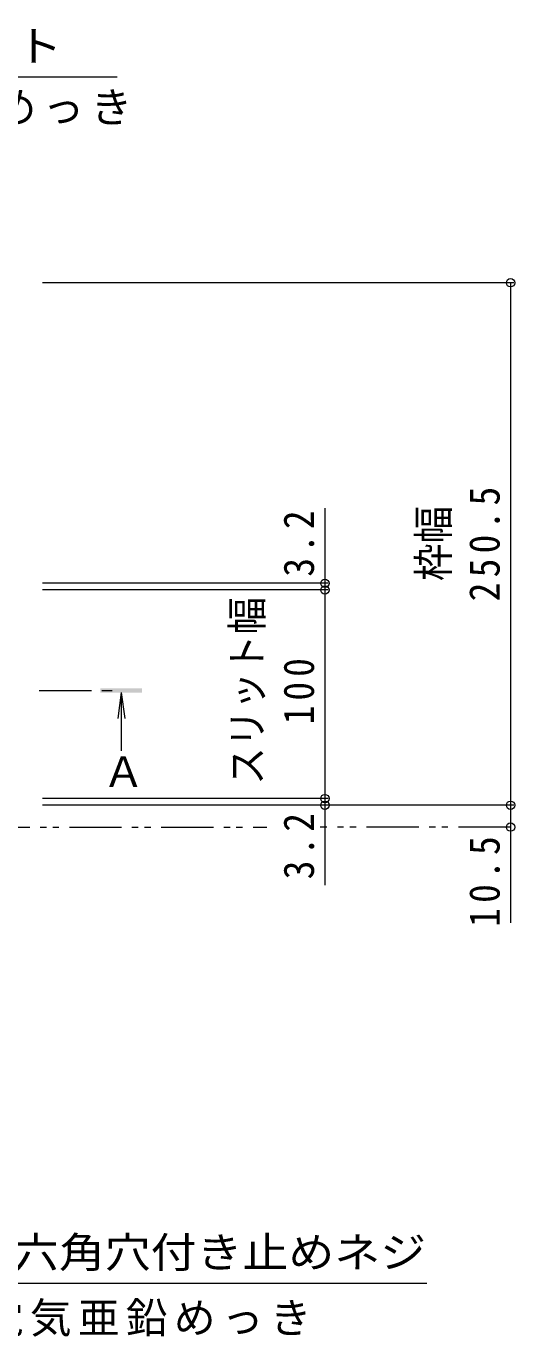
# Model space of a CAD drawing. Units: millimetres at full size, sheet at 1:5; details may follow other scales. Extents: x -1763 to 1942, y -1329 to 1372.
# Drawn here: x -70 to 165, y -65 to 563 of the extents above; entities that cross this region are included whole.
import ezdxf
from ezdxf.enums import TextEntityAlignment as Align

# ---------------------------------------------------------------- set-up
doc = ezdxf.new("R2010")
doc.units = ezdxf.units.MM
doc.header["$LTSCALE"] = 5
doc.header["$PDMODE"] = 32
doc.header["$PDSIZE"] = 4
doc.linetypes.add('CHAIN1', pattern=[8, 5, -1, 1, -1])
doc.linetypes.add('DOUBLE_CHAIN1', pattern=[8.8, 5, -1, 0.6, -0.6, 0.6, -1])
doc.layers.add('4-4_0108_天井情報・�', color=7, linetype='Continuous', lineweight=9)
doc.layers.add('4-5_0055_アルミ建具_', color=7, linetype='Continuous', lineweight=9)
doc.styles.add('ＭＳ ゴシック', font='')
doc.styles.get('ＭＳ ゴシック').set_extended_font_data('MS Gothic')

msp = doc.modelspace()

# ---------------------------------------------------------------- linework, layer by layer
at = {"layer": '4-4_0108_天井情報・�'}
for p, q in [((164.082, 440.021), (-61.791, 440.021)), ((162.582, 440.021), (162.582, 189.521)), ((73.592, 332.017), (73.592, 151.243)), ((75.092, 295.921), (-61.791, 295.921)), ((75.092, 292.721), (-61.791, 292.721)), ((75.092, 192.721), (-61.791, 192.721)), ((164.082, 189.521), (-61.791, 189.521)), ((162.582, 189.521), (162.582, 133.083))]:
    msp.add_line(p, q, dxfattribs=at)
for p in [(162.582, 440.021), (73.592, 295.921), (73.592, 292.721), (73.592, 192.721), (73.592, 189.521), (162.582, 189.521), (162.582, 179.021)]:
    msp.add_point(p, dxfattribs=at)
at = {"layer": '4-5_0055_アルミ建具_'}
for p, q in [((-272.264, 538.783), (-25.89, 538.783)), ((-185.865, -39.604), (122.397, -39.604))]:
    msp.add_line(p, q, dxfattribs=at)
at = {"layer": '4-5_0055_アルミ建具_', "color": 4, "linetype": 'CHAIN1'}
msp.add_line((-63.291, 244.521), (-24.023, 244.521), dxfattribs=at)
at = {"layer": '4-5_0055_アルミ建具_', "color": 4}
for q in [(-25.622, 231.128), (-22.359, 231.128), (-23.991, 215.521)]:
    msp.add_line((-23.991, 243.521), q, dxfattribs=at)
at = {"layer": '4-5_0055_アルミ建具_', "color": 2, "linetype": 'DOUBLE_CHAIN1'}
for p, q in [((-1632.865, 179.021), (45.755, 179.021)), ((162.582, 179.021), (71.398, 179.021))]:
    msp.add_line(p, q, dxfattribs=at)
at = {"layer": '4-5_0055_アルミ建具_', "color": 4}
msp.add_solid([(-13.991, 243.521), (-13.991, 245.521), (-33.991, 243.521), (-33.991, 245.521)], dxfattribs=at)

# ---------------------------------------------------------------- texts
at = {"layer": '4-4_0108_天井情報・�', "color": 2, "style": 'ＭＳ ゴシック', "width": 0.9}
for s, p in [('枠幅', (137.301, 297.021)), ('スリット幅', (47.952, 199.325))]:
    msp.add_text(s, height=14.66, rotation=90, dxfattribs=at).set_placement(p, align=Align.BOTTOM_LEFT)
at = {"layer": '4-4_0108_天井情報・�', "color": 2, "char_height": 14.66, "attachment_point": 7, "rotation": 90, "style": 'ＭＳ ゴシック'}
for s, insert in [('\\T1.28;\\W0.9;250.5', (157.582, 287.271)), ('\\T1.27;\\W0.9;3.2', (68.592, 299.093)), ('\\T1.27;\\W0.9;100', (68.592, 228.271)), ('\\T1.27;\\W0.9;3.2', (68.592, 153.981)), ('\\T1.28;\\W0.9;10.5', (157.582, 131.188))]:
    msp.add_mtext(s, dxfattribs=dict(at, insert=insert))
at = {"layer": '4-5_0055_アルミ建具_', "color": 2, "style": 'ＭＳ ゴシック', "width": 1.1}
for s, p in [('スチール製六角ボルト', (-272.264, 541.783)), ('スチール製六角穴付き止めネジ', (-185.865, -36.604))]:
    msp.add_text(s, height=14.66, dxfattribs=at).set_placement(p, align=Align.BOTTOM_LEFT)
at = {"layer": '4-5_0055_アルミ建具_', "color": 2, "style": 'ＭＳ ゴシック'}
msp.add_text('Ａ', height=14.66, dxfattribs=at).set_placement((-32.924, 193.913), align=Align.BOTTOM_LEFT)
at = {"layer": '4-5_0055_アルミ建具_', "color": 2, "char_height": 14.66, "attachment_point": 7, "style": 'ＭＳ ゴシック'}
for s, insert in [('\\T1.15;M8×25\u3000電気亜鉛めっき', (-268.507, 515.107)), ('\\T1.15;M8×12\u3000電気亜鉛めっき', (-182.604, -65.377))]:
    msp.add_mtext(s, dxfattribs=dict(at, insert=insert))

doc.saveas('drawing.dxf')
